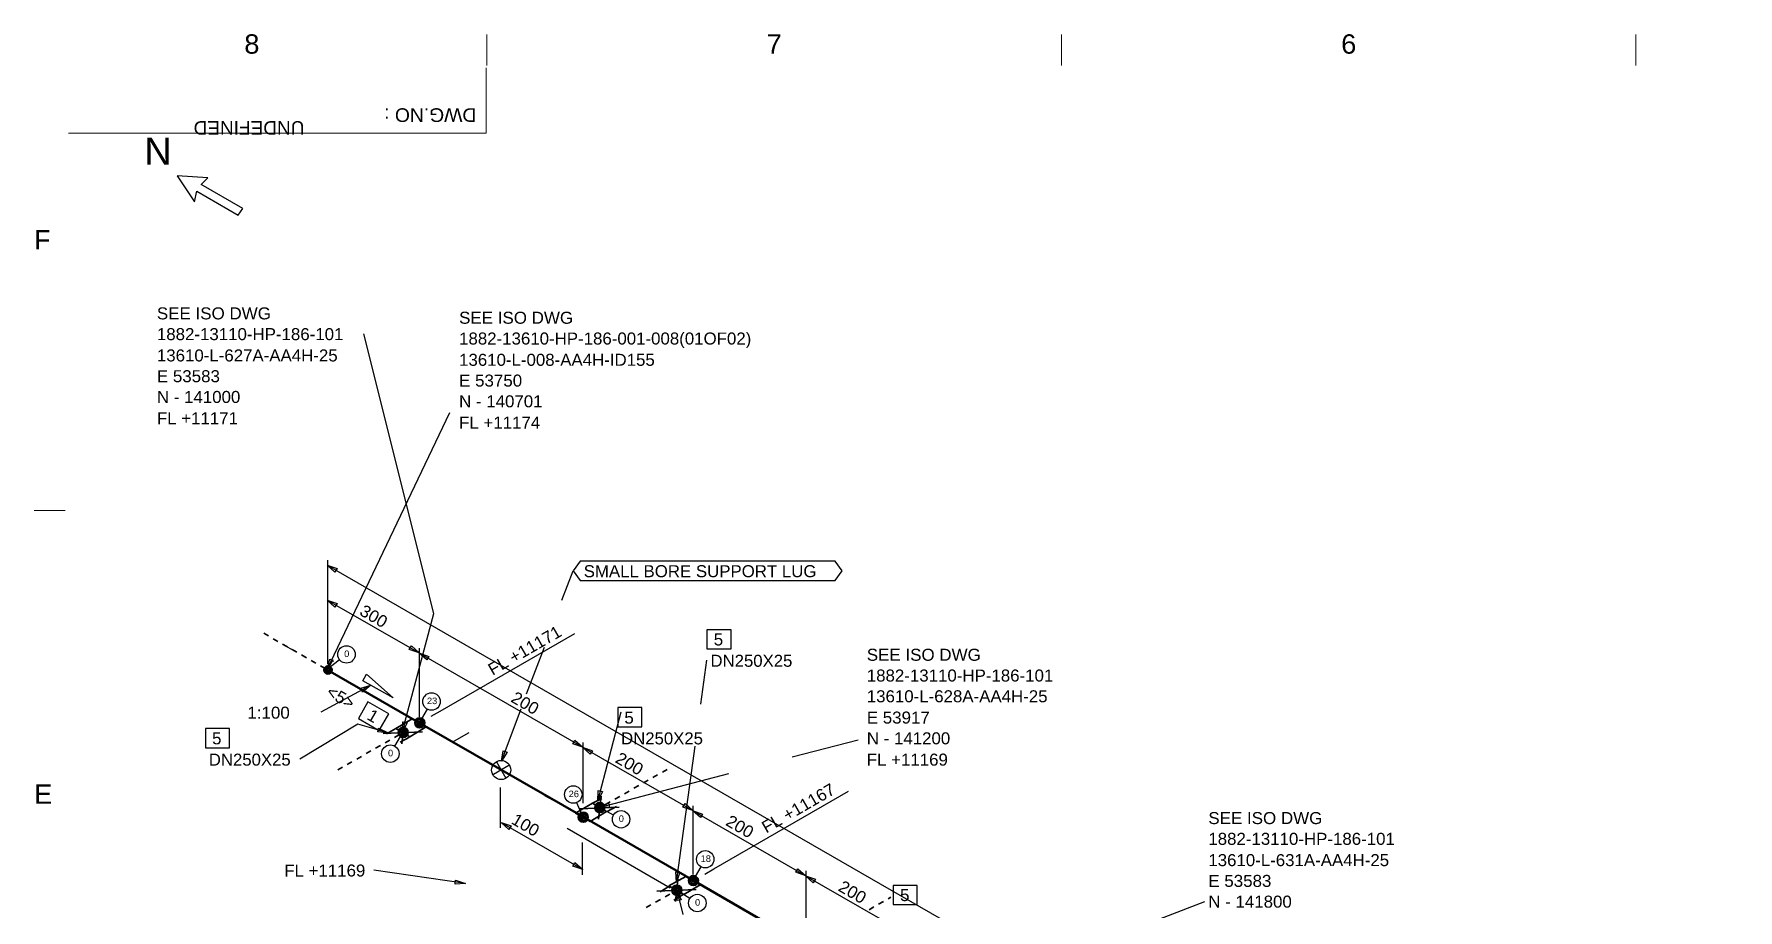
# Model space of a CAD drawing. Header units: inches. Extents: x 18 to 823, y 11 to 584.
# Drawn here: x 18.8 to 330.6, y 422.6 to 582.9 of the extents above; entities that cross this region are included whole.
import ezdxf
from ezdxf.enums import TextEntityAlignment as Align

# ---------------------------------------------------------------- set-up
doc = ezdxf.new("R2010")
doc.units = ezdxf.units.IN
doc.header["$MEASUREMENT"] = 0
for name, color, linetype in [('AD1', 7, 'Continuous'), ('AD2', 7, 'Continuous'), ('BG 0 -1', 7, 'Continuous'), ('DIMLINES', 7, 'Continuous'), ('DIMTEXT', 7, 'Continuous'), ('FITTINGS', 7, 'Continuous'), ('FRAME', 7, 'Continuous'), ('ISOTEXT', 7, 'Continuous'), ('PIPE', 7, 'Continuous'), ('WELDS', 7, 'Continuous')]:
    doc.layers.add(name, color=color, linetype=linetype)
doc.styles.add('Arial', font='arial.ttf')

msp = doc.modelspace()

# ---------------------------------------------------------------- linework, layer by layer
at = {"layer": 'A1', "color": 4, "linetype": 'Continuous', "lineweight": 30}
msp.add_line((97.8, 427.4), (81, 429.88), dxfattribs=at)
at = {"layer": 'AD1', "color": 4, "linetype": 'Continuous', "lineweight": 30}
for p, q in [((72.44, 485.72), (74.28, 485.08)), ((73.88, 484.44), (72.44, 485.72)), ((72.44, 479.32), (74.28, 478.68)), ((73.88, 478.04), (72.44, 479.32)), ((89.24, 469.64), (91.08, 469)), ((90.68, 468.36), (89.24, 469.64)), ((119.16, 452.36), (121, 451.72)), ((120.6, 451.08), (119.16, 452.36)), ((139.32, 440.76), (141.16, 440.12)), ((140.76, 439.48), (139.32, 440.76)), ((104.28, 438.6), (106.12, 437.96)), ((105.72, 437.32), (104.28, 438.6)), ((159.96, 428.84), (161.8, 428.2)), ((161.4, 427.56), (159.96, 428.84))]:
    msp.add_line(p, q, dxfattribs=at)
at = {"layer": 'AD2', "color": 4, "linetype": 'Continuous', "lineweight": 30}
for p, q in [((87.88, 470.92), (89.32, 469.64)), ((89.32, 469.64), (87.48, 470.28)), ((119.24, 452.36), (117.4, 453)), ((117.8, 453.64), (119.24, 452.36)), ((139.4, 440.76), (137.56, 441.4)), ((137.96, 442.04), (139.4, 440.76)), ((119.24, 429.96), (117.4, 430.6)), ((117.8, 431.24), (119.24, 429.96)), ((160.04, 428.84), (158.2, 429.48)), ((158.6, 430.12), (160.04, 428.84))]:
    msp.add_line(p, q, dxfattribs=at)
at = {"layer": 'BG 0 -1', "color": 7, "linetype": 'Continuous', "lineweight": 9}
for p, q in [((101.7, 577.17), (101.7, 582.83)), ((206.83, 577.17), (206.83, 582.83)), ((311.95, 577.17), (311.95, 582.83)), ((101.53, 564.78), (101.53, 576.75)), ((101.53, 564.78), (25.11, 564.78)), ((24.49, 495.71), (18.83, 495.71))]:
    msp.add_line(p, q, dxfattribs=at)
at = {"layer": 'DIM', "color": 4, "linetype": 'Continuous', "lineweight": 30}
for p, q in [((93.16, 459), (117.78, 473.2)), ((143.24, 430.12), (167.86, 444.32))]:
    msp.add_line(p, q, dxfattribs=at)
at = {"layer": 'DIMLINES', "color": 7, "linetype": 'Continuous', "lineweight": 30}
for p, q in [((72.52, 486.6), (72.52, 467.64)), ((74.28, 485.08), (73.88, 484.44)), ((74.28, 478.68), (73.88, 478.04)), ((64.68, 471), (66.28, 470.12)), ((87.48, 470.28), (87.88, 470.92)), ((89.32, 470.52), (89.32, 457.96)), ((91.08, 469), (90.68, 468.36)), ((91.48, 458.04), (93.16, 459)), ((95.32, 453.32), (98.44, 455.08)), ((117.4, 453), (117.8, 453.64)), ((119.24, 453.24), (119.24, 442.12)), ((121, 451.72), (120.6, 451.08)), ((104.2, 437.64), (104.2, 445)), ((113.88, 442.6), (112.28, 443.48)), ((137.56, 441.4), (137.96, 442.04)), ((139.4, 441.64), (139.4, 429.08)), ((141.16, 440.12), (140.76, 439.48)), ((106.12, 437.96), (105.72, 437.32)), ((116.36, 437.56), (135.24, 426.6)), ((119.16, 429), (119.16, 434.92)), ((117.4, 430.6), (117.8, 431.24)), ((141.56, 429.16), (143.24, 430.12)), ((158.2, 429.48), (158.6, 430.12)), ((160.04, 429.72), (160.04, 419.16)), ((161.8, 428.2), (161.4, 427.56))]:
    msp.add_line(p, q, dxfattribs=at)
at = {"layer": 'DL', "color": 4, "linetype": 'Continuous', "lineweight": 30}
for p, q in [((72.44, 485.72), (523.88, 225.56)), ((72.44, 479.32), (89.32, 469.64)), ((89.24, 469.64), (119.24, 452.36)), ((119.16, 452.36), (139.4, 440.76)), ((139.32, 440.76), (160.04, 428.84)), ((104.28, 438.6), (119.24, 429.96)), ((159.96, 428.84), (180.2, 417.24))]:
    msp.add_line(p, q, dxfattribs=at)
at = {"layer": 'FITTINGS', "color": 2, "linetype": 'Continuous', "lineweight": 35}
for p, q in [((85, 455.8), (83.3, 454.8)), ((88, 457.6), (85, 455.8)), ((85, 455.8), (87.6, 454.3)), ((87.6, 454.3), (90.6, 456.1)), ((89.4, 456.8), (88, 457.6)), ((90.6, 456.1), (89.4, 456.8)), ((87.5, 454.2), (85.8, 453.3)), ((121, 442.1), (122.7, 443)), ((117.9, 440.3), (121, 442.1)), ((119.3, 439.5), (117.9, 440.3)), ((123.6, 440.6), (120.6, 438.8)), ((121, 442.1), (123.6, 440.6)), ((123.7, 440.6), (125.4, 441.5)), ((120.6, 438.8), (119.3, 439.5)), ((138.1, 428.7), (135, 427)), ((137.7, 425.4), (140.7, 427.2)), ((139.4, 427.9), (138.1, 428.7)), ((140.7, 427.2), (139.4, 427.9)), ((135, 426.9), (133.4, 425.9)), ((135, 427), (137.7, 425.4)), ((137.6, 425.4), (135.9, 424.4))]:
    msp.add_line(p, q, dxfattribs=at)
at = {"layer": 'FRAME', "color": 2, "linetype": 'Continuous', "lineweight": 30}
for p, q in [((45, 557), (48.2, 552.2)), ((50.6, 556.6), (45, 557)), ((49.4, 555.4), (50.6, 556.6)), ((57, 551), (49.4, 555.4)), ((48.2, 552.2), (48.6, 554.2)), ((48.6, 554.2), (56.2, 549.8)), ((56.2, 549.8), (57, 551)), ((79, 464.52), (79.64, 465.72)), ((79.64, 465.72), (84.52, 461.4)), ((84.52, 461.4), (79, 464.52))]:
    msp.add_line(p, q, dxfattribs=at)
at = {"layer": 'ISOTEXT', "color": 7, "linetype": 'Continuous', "lineweight": 30}
for p, q in [((91.96, 476.84), (79.16, 528.04)), ((72.44, 466.6), (94.92, 513.64)), ((118.76, 486.44), (117.48, 484.68)), ((165.4, 486.44), (118.76, 486.44)), ((166.68, 484.68), (165.4, 486.44)), ((115.4, 479.32), (117.48, 484.68)), ((117.48, 484.68), (118.76, 482.92)), ((165.4, 482.92), (166.68, 484.68)), ((118.76, 482.92), (165.4, 482.92)), ((86.2, 455.08), (91.96, 476.84)), ((72.44, 466.6), (72.92, 468.52)), ((72.52, 466.52), (73.56, 468.44)), ((72.92, 468.52), (73.64, 468.12)), ((108.92, 462.12), (112.2, 470.68)), ((80.44, 463.72), (71.32, 458.76)), ((78.6, 463.16), (80.44, 463.72)), ((78.92, 462.44), (78.6, 463.16)), ((80.44, 463.72), (78.92, 462.44)), ((104.36, 449.8), (107.96, 459.4)), ((121.96, 442.52), (126.28, 458.84)), ((83.64, 455), (78.04, 456.6)), ((81.72, 455.16), (81.88, 455.88)), ((81.88, 455.88), (83.64, 455)), ((86.2, 455.08), (86.28, 457)), ((87.08, 456.84), (86.2, 455.08)), ((86.28, 457), (87.08, 456.84)), ((83.64, 455), (81.72, 455.16)), ((157.56, 450.6), (169.64, 453.72)), ((104.36, 449.8), (104.68, 451.72)), ((105.4, 451.48), (104.36, 449.8)), ((104.68, 451.72), (105.4, 451.48)), ((122.2, 441.32), (145.96, 447.56)), ((121.96, 442.52), (122.04, 444.44)), ((122.84, 444.28), (121.96, 442.52)), ((122.04, 444.44), (122.84, 444.28)), ((122.2, 441.32), (123.96, 442.2)), ((124.12, 441.4), (122.2, 441.32)), ((123.96, 442.2), (124.12, 441.4)), ((95.88, 427.32), (95.96, 428.04)), ((97.8, 427.4), (95.88, 427.32)), ((95.96, 428.04), (97.8, 427.4)), ((136.44, 426.2), (137.56, 421.72)), ((136.44, 426.2), (137.24, 424.44)), ((136.52, 424.28), (136.44, 426.2)), ((137.24, 424.44), (136.52, 424.28)), ((177.08, 402.68), (233.08, 424.12))]:
    msp.add_line(p, q, dxfattribs=at)
at = {"layer": 'ISOTEXT', "color": 4, "linetype": 'Continuous', "lineweight": 30}
for p, q in [((140.84, 460.28), (141.96, 468.28)), ((78.04, 456.6), (67.48, 450.2)), ((136.36, 427.64), (139.78, 452.59)), ((136.36, 427.64), (136.28, 429.56)), ((136.28, 429.56), (137, 429.48)), ((137, 429.48), (136.36, 427.64))]:
    msp.add_line(p, q, dxfattribs=at)
at = {"layer": 'ITEMPOS', "color": 2, "linetype": 'Continuous', "lineweight": 30}
for p, q in [((146.36, 473.88), (141.96, 473.88)), ((141.96, 473.88), (141.96, 470.36)), ((146.36, 470.36), (146.36, 473.88)), ((141.96, 470.36), (146.36, 470.36)), ((130.02, 459.63), (125.62, 459.63)), ((125.62, 459.63), (125.62, 456.11)), ((130.02, 456.11), (130.02, 459.63)), ((54.6, 455.8), (50.2, 455.8)), ((50.2, 455.8), (50.2, 452.28)), ((54.6, 452.28), (54.6, 455.8)), ((125.62, 456.11), (130.02, 456.11)), ((50.2, 452.28), (54.6, 452.28)), ((180.41, 427.08), (176.01, 427.08)), ((176.01, 427.08), (176.01, 423.56)), ((180.41, 423.56), (180.41, 427.08)), ((176.01, 423.56), (180.41, 423.56))]:
    msp.add_line(p, q, dxfattribs=at)
at = {"layer": 'ITNO', "color": 1, "linetype": 'Continuous', "lineweight": 30}
for p, q in [((79.93, 460.69), (78.17, 457.64)), ((83.74, 458.49), (79.93, 460.69)), ((81.98, 455.44), (83.74, 458.49)), ((78.17, 457.64), (81.98, 455.44))]:
    msp.add_line(p, q, dxfattribs=at)
at = {"layer": 'PIPE', "color": 2, "linetype": 'Continuous', "lineweight": 35}
for p, q in [((61.7, 472.74), (60.84, 473.24)), ((63.44, 471.75), (62.57, 472.24)), ((65.17, 470.75), (64.31, 471.25)), ((66.91, 469.76), (66.04, 470.25)), ((68.65, 468.76), (67.78, 469.26)), ((70.38, 467.77), (69.51, 468.27)), ((72.12, 466.78), (71.25, 467.27)), ((82.2, 452.69), (81.33, 452.2)), ((83.93, 453.69), (83.06, 453.19)), ((85.67, 454.68), (84.8, 454.18)), ((76.99, 449.71), (76.12, 449.21)), ((78.72, 450.7), (77.86, 450.21)), ((80.46, 451.7), (79.59, 451.2)), ((75.25, 448.72), (74.39, 448.22)), ((130.33, 445.84), (131.19, 446.33)), ((132.06, 446.83), (132.93, 447.33)), ((133.8, 447.83), (134.66, 448.32)), ((125.12, 442.86), (125.99, 443.35)), ((126.86, 443.85), (127.72, 444.35)), ((128.59, 444.85), (129.46, 445.34)), ((123.38, 441.86), (124.25, 442.36)), ((133.43, 424.5), (132.56, 424)), ((135.17, 425.49), (134.3, 425)), ((136.4, 426.2), (136.03, 425.99)), ((173.36, 423.62), (174.23, 424.12)), ((175.1, 424.61), (175.6, 424.9)), ((131.69, 423.51), (130.83, 423.01)), ((171.63, 422.63), (172.5, 423.12))]:
    msp.add_line(p, q, dxfattribs=at)
at = {"layer": 'PIPE', "color": 3, "linetype": 'Continuous', "lineweight": 50}
for p, q in [((89.4, 456.8), (72.6, 466.5)), ((104.4, 448.2), (89.4, 456.8)), ((119.3, 439.6), (104.4, 448.2)), ((139.5, 428), (119.3, 439.6)), ((160.1, 416), (139.5, 428))]:
    msp.add_line(p, q, dxfattribs=at)
at = {"layer": 'PIPE', "color": 3, "linetype": 'Continuous', "lineweight": 35}
msp.add_line((122.4, 441.3), (122.52, 441.37), dxfattribs=at)
at = {"layer": 'SUPP', "color": 4}
for p, q in [((105.7, 449), (102.9, 447.4)), ((103.42, 449.71), (105.18, 446.69))]:
    msp.add_line(p, q, dxfattribs=at)
msp.add_circle((104.3, 448.2), 1.75, dxfattribs=at)
at = {"layer": 'WDC', "color": 4, "linetype": 'Continuous', "lineweight": 30}
for centre in [(75.99, 469.36), (91.56, 460.74), (84.01, 451.19), (117.49, 443.71), (126.24, 439.18), (141.64, 431.86), (140.19, 423.84)]:
    msp.add_circle(centre, 1.6, dxfattribs=at)
at = {"layer": 'WELDS', "color": 7, "linetype": 'Continuous', "lineweight": 35}
for p, q in [((89.9, 455.2), (82.7, 454.9)), ((86.6, 457.1), (86.1, 453)), ((122.1, 439.2), (122.6, 443.4)), ((118.7, 441.1), (125.9, 441.4)), ((136.6, 428.2), (136.2, 424.1)), ((140, 426.3), (132.8, 426))]:
    msp.add_line(p, q, dxfattribs=at)
at = {"layer": 'WELDS', "color": 6, "linetype": 'Continuous', "lineweight": 35}
for centre, radius in [((72.6, 466.52), 0.76), ((72.6, 466.52), 0.76), ((86.36, 455.08), 0.92), ((86.36, 455.08), 0.92), ((89.4, 456.84), 0.92), ((89.4, 456.84), 0.92), ((119.32, 439.56), 0.92), ((119.32, 439.56), 0.92), ((122.36, 441.32), 0.92), ((122.36, 441.32), 0.92), ((139.48, 427.96), 0.92), ((139.48, 427.96), 0.92), ((136.44, 426.2), 0.92), ((136.44, 426.2), 0.92)]:
    msp.add_circle(centre, radius, dxfattribs=at)
at = {"layer": 'WELDS', "color": 6}
for centre, radius in [((72.6, 466.52), 0.56), ((72.6, 466.52), 0.56), ((72.6, 466.52), 0.56), ((72.6, 466.52), 0.56), ((72.6, 466.52), 0.36), ((72.6, 466.52), 0.36), ((72.6, 466.52), 0.36), ((72.6, 466.52), 0.36), ((72.6, 466.52), 0.36), ((72.6, 466.52), 0.36), ((72.6, 466.52), 0.36), ((72.6, 466.52), 0.36), ((72.6, 466.52), 0.36), ((72.6, 466.52), 0.36), ((72.6, 466.52), 0.16), ((72.6, 466.52), 0.16), ((72.6, 466.52), 0.16), ((72.6, 466.52), 0.16), ((72.6, 466.52), 0.16), ((72.6, 466.52), 0.16), ((72.6, 466.52), 0.16), ((72.6, 466.52), 0.16), ((72.6, 466.52), 0.16), ((72.6, 466.52), 0.16), ((86.36, 455.08), 0.72), ((86.36, 455.08), 0.72), ((86.36, 455.08), 0.72), ((86.36, 455.08), 0.72), ((86.36, 455.08), 0.52), ((86.36, 455.08), 0.52), ((86.36, 455.08), 0.52), ((86.36, 455.08), 0.52), ((86.36, 455.08), 0.52), ((86.36, 455.08), 0.52), ((86.36, 455.08), 0.52), ((86.36, 455.08), 0.52), ((86.36, 455.08), 0.52), ((86.36, 455.08), 0.52), ((86.36, 455.08), 0.32), ((86.36, 455.08), 0.32), ((86.36, 455.08), 0.32), ((86.36, 455.08), 0.32), ((86.36, 455.08), 0.32), ((86.36, 455.08), 0.32), ((86.36, 455.08), 0.32), ((86.36, 455.08), 0.32), ((86.36, 455.08), 0.32), ((86.36, 455.08), 0.32), ((86.36, 455.08), 0.32), ((86.36, 455.08), 0.32), ((86.36, 455.08), 0.32), ((86.36, 455.08), 0.32), ((86.36, 455.08), 0.32), ((86.36, 455.08), 0.32), ((86.36, 455.08), 0.32), ((86.36, 455.08), 0.32), ((86.36, 455.08), 0.32), ((86.36, 455.08), 0.32), ((86.36, 455.08), 0.32), ((86.36, 455.08), 0.32), ((86.36, 455.08), 0.32), ((86.36, 455.08), 0.32), ((86.36, 455.08), 0.12), ((86.36, 455.08), 0.12), ((86.36, 455.08), 0.12), ((86.36, 455.08), 0.12), ((86.36, 455.08), 0.12), ((86.36, 455.08), 0.12), ((86.36, 455.08), 0.12), ((86.36, 455.08), 0.12), ((86.36, 455.08), 0.12), ((86.36, 455.08), 0.12), ((86.36, 455.08), 0.12), ((86.36, 455.08), 0.12), ((86.36, 455.08), 0.12), ((86.36, 455.08), 0.12), ((86.36, 455.08), 0.12), ((86.36, 455.08), 0.12), ((86.36, 455.08), 0.12), ((86.36, 455.08), 0.12), ((86.36, 455.08), 0.12), ((86.36, 455.08), 0.12), ((86.36, 455.08), 0.12), ((86.36, 455.08), 0.12), ((86.36, 455.08), 0.12), ((86.36, 455.08), 0.12), ((89.4, 456.84), 0.72), ((89.4, 456.84), 0.72), ((89.4, 456.84), 0.72), ((89.4, 456.84), 0.72), ((89.4, 456.84), 0.52), ((89.4, 456.84), 0.52), ((89.4, 456.84), 0.52), ((89.4, 456.84), 0.52), ((89.4, 456.84), 0.52), ((89.4, 456.84), 0.52), ((89.4, 456.84), 0.52), ((89.4, 456.84), 0.52), ((89.4, 456.84), 0.52), ((89.4, 456.84), 0.52), ((89.4, 456.84), 0.32), ((89.4, 456.84), 0.32), ((89.4, 456.84), 0.32), ((89.4, 456.84), 0.32), ((89.4, 456.84), 0.32), ((89.4, 456.84), 0.32), ((89.4, 456.84), 0.32), ((89.4, 456.84), 0.32), ((89.4, 456.84), 0.32), ((89.4, 456.84), 0.32), ((89.4, 456.84), 0.32), ((89.4, 456.84), 0.32), ((89.4, 456.84), 0.32), ((89.4, 456.84), 0.32), ((89.4, 456.84), 0.32), ((89.4, 456.84), 0.32), ((89.4, 456.84), 0.32), ((89.4, 456.84), 0.32), ((89.4, 456.84), 0.32), ((89.4, 456.84), 0.32), ((89.4, 456.84), 0.32), ((89.4, 456.84), 0.32), ((89.4, 456.84), 0.32), ((89.4, 456.84), 0.32), ((89.4, 456.84), 0.12), ((89.4, 456.84), 0.12), ((89.4, 456.84), 0.12), ((89.4, 456.84), 0.12), ((89.4, 456.84), 0.12), ((89.4, 456.84), 0.12), ((89.4, 456.84), 0.12), ((89.4, 456.84), 0.12), ((89.4, 456.84), 0.12), ((89.4, 456.84), 0.12), ((89.4, 456.84), 0.12), ((89.4, 456.84), 0.12), ((89.4, 456.84), 0.12), ((89.4, 456.84), 0.12), ((89.4, 456.84), 0.12), ((89.4, 456.84), 0.12), ((89.4, 456.84), 0.12), ((89.4, 456.84), 0.12), ((89.4, 456.84), 0.12), ((89.4, 456.84), 0.12), ((89.4, 456.84), 0.12), ((89.4, 456.84), 0.12), ((89.4, 456.84), 0.12), ((89.4, 456.84), 0.12), ((119.32, 439.56), 0.72), ((119.32, 439.56), 0.72), ((119.32, 439.56), 0.72), ((119.32, 439.56), 0.72), ((119.32, 439.56), 0.52), ((119.32, 439.56), 0.52), ((119.32, 439.56), 0.52), ((119.32, 439.56), 0.52), ((119.32, 439.56), 0.52), ((119.32, 439.56), 0.52), ((119.32, 439.56), 0.52), ((119.32, 439.56), 0.52), ((119.32, 439.56), 0.52), ((119.32, 439.56), 0.52), ((119.32, 439.56), 0.32), ((119.32, 439.56), 0.32), ((119.32, 439.56), 0.32), ((119.32, 439.56), 0.32), ((119.32, 439.56), 0.32), ((119.32, 439.56), 0.32), ((119.32, 439.56), 0.32), ((119.32, 439.56), 0.32), ((119.32, 439.56), 0.32), ((119.32, 439.56), 0.32), ((119.32, 439.56), 0.32), ((119.32, 439.56), 0.32), ((119.32, 439.56), 0.32), ((119.32, 439.56), 0.32), ((119.32, 439.56), 0.32), ((119.32, 439.56), 0.32), ((119.32, 439.56), 0.32), ((119.32, 439.56), 0.32), ((119.32, 439.56), 0.32), ((119.32, 439.56), 0.32), ((119.32, 439.56), 0.32), ((119.32, 439.56), 0.32), ((119.32, 439.56), 0.32), ((119.32, 439.56), 0.32), ((119.32, 439.56), 0.12), ((119.32, 439.56), 0.12), ((119.32, 439.56), 0.12), ((119.32, 439.56), 0.12), ((119.32, 439.56), 0.12), ((119.32, 439.56), 0.12), ((119.32, 439.56), 0.12), ((119.32, 439.56), 0.12), ((119.32, 439.56), 0.12), ((119.32, 439.56), 0.12), ((119.32, 439.56), 0.12), ((119.32, 439.56), 0.12), ((119.32, 439.56), 0.12), ((119.32, 439.56), 0.12), ((119.32, 439.56), 0.12), ((119.32, 439.56), 0.12), ((119.32, 439.56), 0.12), ((119.32, 439.56), 0.12), ((119.32, 439.56), 0.12), ((119.32, 439.56), 0.12), ((119.32, 439.56), 0.12), ((119.32, 439.56), 0.12), ((119.32, 439.56), 0.12), ((119.32, 439.56), 0.12), ((122.36, 441.32), 0.72), ((122.36, 441.32), 0.72), ((122.36, 441.32), 0.72), ((122.36, 441.32), 0.72), ((122.36, 441.32), 0.52), ((122.36, 441.32), 0.52), ((122.36, 441.32), 0.52), ((122.36, 441.32), 0.52), ((122.36, 441.32), 0.52), ((122.36, 441.32), 0.52), ((122.36, 441.32), 0.52), ((122.36, 441.32), 0.52), ((122.36, 441.32), 0.52), ((122.36, 441.32), 0.52), ((122.36, 441.32), 0.32), ((122.36, 441.32), 0.32), ((122.36, 441.32), 0.32), ((122.36, 441.32), 0.32), ((122.36, 441.32), 0.32), ((122.36, 441.32), 0.32), ((122.36, 441.32), 0.32), ((122.36, 441.32), 0.32), ((122.36, 441.32), 0.32), ((122.36, 441.32), 0.32), ((122.36, 441.32), 0.32), ((122.36, 441.32), 0.32), ((122.36, 441.32), 0.32), ((122.36, 441.32), 0.32), ((122.36, 441.32), 0.32), ((122.36, 441.32), 0.32), ((122.36, 441.32), 0.32), ((122.36, 441.32), 0.32), ((122.36, 441.32), 0.32), ((122.36, 441.32), 0.32), ((122.36, 441.32), 0.32), ((122.36, 441.32), 0.32), ((122.36, 441.32), 0.32), ((122.36, 441.32), 0.32), ((122.36, 441.32), 0.12), ((122.36, 441.32), 0.12), ((122.36, 441.32), 0.12), ((122.36, 441.32), 0.12), ((122.36, 441.32), 0.12), ((122.36, 441.32), 0.12), ((122.36, 441.32), 0.12), ((122.36, 441.32), 0.12), ((122.36, 441.32), 0.12), ((122.36, 441.32), 0.12), ((122.36, 441.32), 0.12), ((122.36, 441.32), 0.12), ((122.36, 441.32), 0.12), ((122.36, 441.32), 0.12), ((122.36, 441.32), 0.12), ((122.36, 441.32), 0.12), ((122.36, 441.32), 0.12), ((122.36, 441.32), 0.12), ((122.36, 441.32), 0.12), ((122.36, 441.32), 0.12), ((122.36, 441.32), 0.12), ((122.36, 441.32), 0.12), ((122.36, 441.32), 0.12), ((122.36, 441.32), 0.12), ((139.48, 427.96), 0.72), ((139.48, 427.96), 0.72), ((139.48, 427.96), 0.72), ((139.48, 427.96), 0.72), ((139.48, 427.96), 0.52), ((139.48, 427.96), 0.52), ((139.48, 427.96), 0.52), ((139.48, 427.96), 0.52), ((139.48, 427.96), 0.52), ((139.48, 427.96), 0.52), ((139.48, 427.96), 0.52), ((139.48, 427.96), 0.52), ((139.48, 427.96), 0.52), ((139.48, 427.96), 0.52), ((139.48, 427.96), 0.32), ((139.48, 427.96), 0.32), ((139.48, 427.96), 0.32), ((139.48, 427.96), 0.32), ((139.48, 427.96), 0.32), ((139.48, 427.96), 0.32), ((139.48, 427.96), 0.32), ((139.48, 427.96), 0.32), ((139.48, 427.96), 0.32), ((139.48, 427.96), 0.32), ((139.48, 427.96), 0.32), ((139.48, 427.96), 0.32), ((139.48, 427.96), 0.32), ((139.48, 427.96), 0.32), ((139.48, 427.96), 0.32), ((139.48, 427.96), 0.32), ((139.48, 427.96), 0.32), ((139.48, 427.96), 0.32), ((139.48, 427.96), 0.32), ((139.48, 427.96), 0.32), ((139.48, 427.96), 0.32), ((139.48, 427.96), 0.32), ((139.48, 427.96), 0.32), ((139.48, 427.96), 0.32), ((139.48, 427.96), 0.12), ((139.48, 427.96), 0.12), ((139.48, 427.96), 0.12), ((139.48, 427.96), 0.12), ((139.48, 427.96), 0.12), ((139.48, 427.96), 0.12), ((139.48, 427.96), 0.12), ((139.48, 427.96), 0.12), ((139.48, 427.96), 0.12), ((139.48, 427.96), 0.12), ((139.48, 427.96), 0.12), ((139.48, 427.96), 0.12), ((139.48, 427.96), 0.12), ((139.48, 427.96), 0.12), ((139.48, 427.96), 0.12), ((139.48, 427.96), 0.12), ((139.48, 427.96), 0.12), ((139.48, 427.96), 0.12), ((139.48, 427.96), 0.12), ((139.48, 427.96), 0.12), ((139.48, 427.96), 0.12), ((139.48, 427.96), 0.12), ((139.48, 427.96), 0.12), ((139.48, 427.96), 0.12), ((136.44, 426.2), 0.72), ((136.44, 426.2), 0.72), ((136.44, 426.2), 0.72), ((136.44, 426.2), 0.72), ((136.44, 426.2), 0.52), ((136.44, 426.2), 0.52), ((136.44, 426.2), 0.52), ((136.44, 426.2), 0.52), ((136.44, 426.2), 0.52), ((136.44, 426.2), 0.52), ((136.44, 426.2), 0.52), ((136.44, 426.2), 0.52), ((136.44, 426.2), 0.52), ((136.44, 426.2), 0.52), ((136.44, 426.2), 0.32), ((136.44, 426.2), 0.32), ((136.44, 426.2), 0.32), ((136.44, 426.2), 0.32), ((136.44, 426.2), 0.32), ((136.44, 426.2), 0.32), ((136.44, 426.2), 0.32), ((136.44, 426.2), 0.32), ((136.44, 426.2), 0.32), ((136.44, 426.2), 0.32), ((136.44, 426.2), 0.32), ((136.44, 426.2), 0.32), ((136.44, 426.2), 0.32), ((136.44, 426.2), 0.32), ((136.44, 426.2), 0.32), ((136.44, 426.2), 0.32), ((136.44, 426.2), 0.32), ((136.44, 426.2), 0.32), ((136.44, 426.2), 0.32), ((136.44, 426.2), 0.32), ((136.44, 426.2), 0.32), ((136.44, 426.2), 0.32), ((136.44, 426.2), 0.32), ((136.44, 426.2), 0.32), ((136.44, 426.2), 0.12), ((136.44, 426.2), 0.12), ((136.44, 426.2), 0.12), ((136.44, 426.2), 0.12), ((136.44, 426.2), 0.12), ((136.44, 426.2), 0.12), ((136.44, 426.2), 0.12), ((136.44, 426.2), 0.12), ((136.44, 426.2), 0.12), ((136.44, 426.2), 0.12), ((136.44, 426.2), 0.12), ((136.44, 426.2), 0.12), ((136.44, 426.2), 0.12), ((136.44, 426.2), 0.12), ((136.44, 426.2), 0.12), ((136.44, 426.2), 0.12), ((136.44, 426.2), 0.12), ((136.44, 426.2), 0.12), ((136.44, 426.2), 0.12), ((136.44, 426.2), 0.12), ((136.44, 426.2), 0.12), ((136.44, 426.2), 0.12), ((136.44, 426.2), 0.12), ((136.44, 426.2), 0.12)]:
    msp.add_circle(centre, radius, dxfattribs=at)
at = {"layer": 'WL', "color": 7}
for p, q in [((74.73, 468.38), (72.44, 466.6)), ((90.77, 459.35), (89.32, 456.84)), ((84.82, 452.58), (86.28, 455.08)), ((118.11, 442.23), (119.24, 439.56)), ((124.83, 439.94), (122.28, 441.32)), ((140.85, 430.47), (139.4, 427.96)), ((138.83, 424.68), (136.36, 426.2))]:
    msp.add_line(p, q, dxfattribs=at)

# ---------------------------------------------------------------- texts
at = {"layer": 'BG 0 -1', "color": 7, "style": 'Arial', "width": 1.008516}
for s, p in [('8', (58.68, 581.12)), ('7', (154.26, 581.12)), ('6', (259.39, 581.12))]:
    msp.add_text(s, height=3.54, dxfattribs=at).set_placement(p, align=Align.MIDDLE)
at = {"layer": 'BG 0 -1', "color": 4, "style": 'Arial', "width": 1.010263}
msp.add_text('DWG.NO : ', height=2.5, rotation=180, dxfattribs=at).set_placement((99.75, 568.1), align=Align.MIDDLE_LEFT)
at = {"layer": 'BG 0 -1', "color": 7, "style": 'Arial'}
for s, width, p in [('F', 0.993934, (18.84, 543.5)), ('E', 1.004063, (18.84, 442.02))]:
    msp.add_text(s, height=3.54, dxfattribs=dict(at, width=width)).set_placement(p)
at = {"layer": 'CP', "color": 4, "style": 'Arial', "width": 1.008516}
msp.add_text('100', height=2.2, rotation=329.9918, dxfattribs=at).set_placement((105.98, 438.49))
at = {"layer": 'DIMTEXT', "color": 2, "style": 'Arial', "width": 1.008516}
for s, p in [('300', (78.2, 476.7)), ('200', (105.9, 460.8)), ('200', (125, 449.7)), ('200', (145.2, 438.2)), ('200', (165.8, 426.2))]:
    msp.add_text(s, height=2.2, rotation=330, dxfattribs=at).set_placement(p)
at = {"layer": 'ELEDIT', "color": 4, "style": 'Arial', "width": 1.004042}
for s, p in [('FL +11171', (102.72, 465.44)), ('FL +11167', (152.8, 436.56))]:
    msp.add_text(s, height=2.2, rotation=29.9667, dxfattribs=at).set_placement(p)
msp.add_text('FL +11169', height=2.2, dxfattribs=at).set_placement((64.6, 428.7))
at = {"layer": 'FRAME', "color": 2, "style": 'Arial', "width": 0.995787}
msp.add_text('UNDEFINED', height=2.5, rotation=180, dxfattribs=at).set_placement((68.3, 567))
at = {"layer": 'FRAME', "color": 2, "style": 'Arial', "width": 0.992063}
msp.add_text('N', height=5, dxfattribs=at).set_placement((39, 559))
at = {"layer": 'ISOTEXT', "color": 2, "style": 'Arial'}
for s, width, p in [('SEE ISO DWG', 1.00983, (41.3, 530.7)), ('SEE ISO DWG', 1.00983, (96.6, 529.9)), ('1882-13110-HP-186-101', 1.003951, (41.3, 526.9)), ('1882-13610-HP-186-001-008(01OF02)', 1.003206, (96.6, 526.1)), ('13610-L-627A-AA4H-25', 1.003255, (41.3, 523)), ('13610-L-008-AA4H-ID155', 1.002891, (96.6, 522.2)), ('E 53583', 1.007719, (41.3, 519.2)), ('N - 141000', 1.004313, (41.3, 515.4)), ('E 53750', 1.007719, (96.6, 518.4)), ('N - 140701', 1.004313, (96.6, 514.6)), ('FL +11171', 1.004042, (41.3, 511.5)), ('FL +11174', 1.004042, (96.6, 510.7)), ('SMALL BORE SUPPORT LUG', 1.0017, (119.4, 483.5)), ('SEE ISO DWG', 1.00983, (171.2, 468.2)), ('1882-13110-HP-186-101', 1.003951, (171.2, 464.4)), ('13610-L-628A-AA4H-25', 1.003255, (171.2, 460.6)), (' 1:100', 1.008516, (57, 457.6)), ('E 53917', 1.007719, (171.2, 456.7)), ('N - 141200', 1.004313, (171.2, 452.9)), ('FL +11169', 1.004042, (171.2, 449)), ('SEE ISO DWG', 1.00983, (233.7, 438.3)), ('1882-13110-HP-186-101', 1.003951, (233.7, 434.5)), ('13610-L-631A-AA4H-25', 1.003255, (233.7, 430.6)), ('E 53583', 1.007719, (233.7, 426.8)), ('N - 141800', 1.004313, (233.7, 423))]:
    msp.add_text(s, height=2.2, dxfattribs=dict(at, width=width)).set_placement(p)
at = {"layer": 'ITEMPOS', "color": 2, "style": 'Arial'}
for s, width, p in [('5', 1.008516, (143.2, 471)), ('DN250X25', 0.996682, (142.6, 467.1)), ('5', 1.008516, (126.84, 456.69)), ('5', 1.008516, (51.4, 452.9)), ('DN250X25', 0.996682, (126.24, 452.89)), ('DN250X25', 0.996682, (50.8, 449)), ('5', 1.008516, (177.29, 424.2))]:
    msp.add_text(s, height=2.2, dxfattribs=dict(at, width=width)).set_placement(p)
at = {"layer": 'ITNO', "color": 1, "style": 'Arial'}
for s, width, p in [('<5>', 0.993892, (72.12, 461.88)), ('1', 1.008516, (79.56, 457.58))]:
    msp.add_text(s, height=2.2, rotation=329.9987, dxfattribs=dict(at, width=width)).set_placement(p)
at = {"layer": 'WDT', "color": 2, "style": 'Arial', "width": 1.008516}
for s, p in [('0', (75.57, 468.88)), ('23', (90.72, 460.26)), ('0', (83.59, 450.71)), ('26', (116.65, 443.23)), ('0', (125.82, 438.7)), ('18', (140.8, 431.38)), ('0', (139.77, 423.36))]:
    msp.add_text(s, height=1.2, dxfattribs=at).set_placement(p)

doc.saveas('drawing.dxf')
